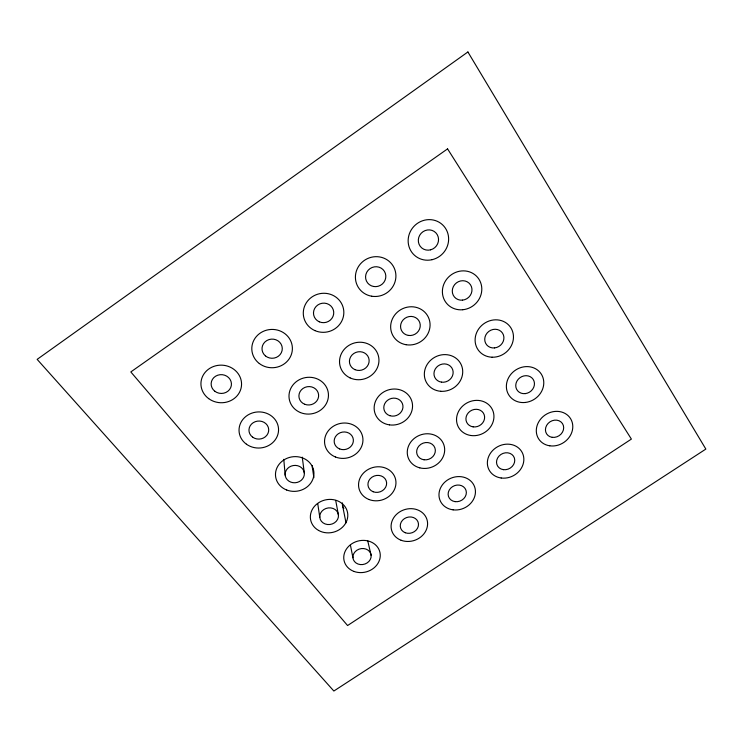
<?xml version="1.0" encoding="UTF-8"?>
<svg xmlns="http://www.w3.org/2000/svg" width="743" height="743" viewBox="0 0 743 743"><rect width="100%" height="100%" fill="white"/><g stroke="black" fill="none" stroke-linecap="round" stroke-linejoin="round"><path stroke-width="1.11" d="M367.748 540.885L371.147 555.43A9.204 7.978 -14.4 0 1 358.07 564.048A9.204 7.978 -14.4 0 1 356.909 550.229A9.204 7.978 -14.4 0 1 371.147 555.43M342.43 504.859L346.006 522.868M350.482 545.381L352.934 557.77M335.706 500.429L338.446 515.085A9.408 8.312 -12 0 1 325.137 523.954A9.408 8.312 -12 0 1 323.753 509.596A9.408 8.312 -12 0 1 338.446 515.085M312.366 467.477L313.88 477.684M317.763 503.782L319.787 517.397M302.262 457.149L304.314 472.975A9.631 8.665 -8.5 0 1 290.764 482.105A9.631 8.665 -8.5 0 1 289.148 467.18A9.631 8.665 -8.5 0 1 304.314 472.975M283.789 459.332L285.182 475.251M343.879 508.398A8.303 7.374 -13.9 0 1 342.532 502.918M312.859 469.409A8.479 7.644 -11.2 0 1 312.441 465.471M467.895 51.973L37.15 359.371L333.858 691.027L705.85 449.078L467.895 51.973M447.565 148.879L130.814 371.937L347.585 625.541L631.392 439.085L447.565 148.879M354.012 571.441A18.399 15.956 -14.4 0 0 380.221 554.259A18.399 15.956 -14.4 0 0 351.792 543.783A18.399 15.956 -14.4 0 0 354.012 571.441M318.552 530.428A18.816 16.634 -12 0 0 347.761 516.506A18.816 16.634 -12 0 0 320.92 501.451A18.816 16.634 -12 0 0 318.552 530.428M286.687 490.009A19.272 17.33 -8.5 0 0 313.852 471.833A19.272 17.33 -8.5 0 0 283.575 460.149A19.272 17.33 -8.5 0 0 286.687 490.009M246.397 444.175A19.764 18.055 -3.7 0 0 278.319 432.556A19.764 18.055 -3.7 0 0 251.673 413.201A19.764 18.055 -3.7 0 0 246.397 444.175M208.69 398.629A20.321 18.798 3.1 0 0 241.354 386.769A20.321 18.798 3.1 0 0 213.678 366.438A20.321 18.798 3.1 0 0 208.69 398.629M401.071 540.245A18.473 16.16 -18.5 0 0 427.569 522.877A18.473 16.16 -18.5 0 0 399.4 512.066A18.473 16.16 -18.5 0 0 401.071 540.245M453.109 509.847A18.575 16.346 -23.2 0 0 474.656 486.944A18.575 16.346 -23.2 0 0 443.859 483.08A18.575 16.346 -23.2 0 0 453.109 509.847M501.191 478A18.714 16.485 -28.1 0 0 523.146 454.781A18.714 16.485 -28.1 0 0 492.479 450.695A18.714 16.485 -28.1 0 0 501.191 478M549.801 445.809A18.9 16.606 -33 0 0 572.175 422.256A18.9 16.606 -33 0 0 541.647 417.947A18.9 16.606 -33 0 0 549.801 445.809M368.909 499.482A18.872 16.857 -16.7 0 0 395.935 481.696A18.872 16.857 -16.7 0 0 366.912 470.208A18.872 16.857 -16.7 0 0 368.909 499.482M335.437 456.982A19.309 17.6 -13.8 0 0 362.9 438.602A19.309 17.6 -13.8 0 0 332.892 426.547A19.309 17.6 -13.8 0 0 335.437 456.982M300.404 412.56A19.773 18.371 -9.4 0 0 328.387 393.623A19.773 18.371 -9.4 0 0 297.386 380.871A19.773 18.371 -9.4 0 0 300.404 412.56M259.288 363.494A20.293 19.16 -1.9 0 0 292.129 351.56A20.293 19.16 -1.9 0 0 264.88 330.7A20.293 19.16 -1.9 0 0 259.288 363.494M314.921 330.607A20.312 19.494 -12.1 0 0 343.768 310.853A20.312 19.494 -12.1 0 0 312.004 296.94A20.312 19.494 -12.1 0 0 314.921 330.607M389.462 424.875A19.392 17.823 -20.7 0 0 411.576 400.421A19.392 17.823 -20.7 0 0 379.004 395.824A19.392 17.823 -20.7 0 0 389.462 424.875M419.767 467.849A18.974 17.061 -22.2 0 0 444.36 446.636A18.974 17.061 -22.2 0 0 413.786 438.807A18.974 17.061 -22.2 0 0 419.767 467.849M470.913 435.509A19.114 17.219 -28.3 0 0 493.166 411.52A19.114 17.219 -28.3 0 0 461.644 407.062A19.114 17.219 -28.3 0 0 470.913 435.509M525.273 402.465A19.318 17.34 -34.3 0 0 541.183 373.924A19.318 17.34 -34.3 0 0 508.779 377.36A19.318 17.34 -34.3 0 0 525.273 402.465M440.701 391.282A19.532 17.999 -28.6 0 0 461.384 365.082A19.532 17.999 -28.6 0 0 428.497 362.565A19.532 17.999 -28.6 0 0 440.701 391.282M350.064 377.89A19.829 18.64 -18 0 0 378.949 359.566A19.829 18.64 -18 0 0 348.718 345.495A19.829 18.64 -18 0 0 350.064 377.89M406.077 344.715A19.977 18.835 -29.1 0 0 429.175 319.258A19.977 18.835 -29.1 0 0 395.852 313.657A19.977 18.835 -29.1 0 0 406.077 344.715M371.686 296.216A20.432 19.736 -30.1 0 0 394.849 269.635A20.432 19.736 -30.1 0 0 360.448 263.886A20.432 19.736 -30.1 0 0 371.686 296.216M492.089 357.216A19.755 18.12 -36.4 0 0 511.899 329.706A19.755 18.12 -36.4 0 0 478.882 328.638A19.755 18.12 -36.4 0 0 492.089 357.216M432.008 259.706A20.72 19.82 -46.6 0 0 443.84 226.123A20.72 19.82 -46.6 0 0 409.328 233.924A20.72 19.82 -46.6 0 0 432.008 259.706M462.75 309.738A20.21 18.946 -39.8 0 0 478.826 279.024A20.21 18.946 -39.8 0 0 444.713 282.284A20.21 18.946 -39.8 0 0 462.75 309.738M405.269 532.74A9.232 8.08 -18.5 0 0 418.485 524.019A9.232 8.08 -18.5 0 0 404.378 518.66A9.232 8.08 -18.5 0 0 405.269 532.74M373.162 491.745A9.436 8.433 -16.7 0 0 386.62 482.774A9.436 8.433 -16.7 0 0 372.067 477.117A9.436 8.433 -16.7 0 0 373.162 491.745M252.657 437.181A9.882 9.027 -3.7 0 0 268.604 431.33A9.882 9.027 -3.7 0 0 255.248 421.69A9.882 9.027 -3.7 0 0 252.657 437.181M214.838 391.255A10.161 9.399 3.1 0 0 231.305 385.663A10.161 9.399 3.1 0 0 217.718 375.215A10.161 9.399 3.1 0 0 214.838 391.255M265.409 355.878A10.142 9.585 -1.9 0 0 282.08 350.575A10.142 9.585 -1.9 0 0 268.929 339.607A10.142 9.585 -1.9 0 0 265.409 355.878M304.751 404.276A9.882 9.185 -9.4 0 0 318.58 394.598A9.882 9.185 -9.4 0 0 302.968 388.468A9.882 9.185 -9.4 0 0 304.751 404.276M339.653 448.948A9.65 8.795 -13.8 0 0 353.352 439.717A9.65 8.795 -13.8 0 0 338.325 433.736A9.65 8.795 -13.8 0 0 339.653 448.948M389.861 415.69A9.696 8.916 -20.7 0 0 402.873 405.306A9.696 8.916 -20.7 0 0 387.409 400.403A9.696 8.916 -20.7 0 0 389.861 415.69M424.039 459.778A9.483 8.526 -22.2 0 0 434.906 447.918A9.483 8.526 -22.2 0 0 419.061 445.856A9.483 8.526 -22.2 0 0 424.039 459.778M455.087 501.636A9.287 8.173 -23.2 0 0 465.991 490.287A9.287 8.173 -23.2 0 0 450.639 488.188A9.287 8.173 -23.2 0 0 455.087 501.636M552.225 437.33A9.455 8.303 -33 0 0 563.37 425.525A9.455 8.303 -33 0 0 548.093 423.417A9.455 8.303 -33 0 0 552.225 437.33M525.236 393.614A9.659 8.665 -34.3 0 0 533.14 379.32A9.659 8.665 -34.3 0 0 516.942 381.094A9.659 8.665 -34.3 0 0 525.236 393.614M473.142 426.863A9.557 8.61 -28.3 0 0 484.222 414.835A9.557 8.61 -28.3 0 0 468.452 412.662A9.557 8.61 -28.3 0 0 473.142 426.863M441.481 382.153A9.77 9 -28.6 0 0 452.71 369.717A9.77 9 -28.6 0 0 436.485 367.348A9.77 9 -28.6 0 0 441.481 382.153M354.996 369.67A9.919 9.315 -18 0 0 369.122 360.049A9.919 9.315 -18 0 0 353.733 353.529A9.919 9.315 -18 0 0 354.996 369.67M319.323 321.821A10.151 9.752 -12.1 0 0 333.709 311.893A10.151 9.752 -12.1 0 0 317.8 304.992A10.151 9.752 -12.1 0 0 319.323 321.821M408.381 335.418A9.984 9.418 -29.1 0 0 419.767 322.546A9.984 9.418 -29.1 0 0 403.059 319.964A9.984 9.418 -29.1 0 0 408.381 335.418M494.559 347.919A9.873 9.065 -36.3 0 0 502.509 333.096A9.873 9.065 -36.3 0 0 485.894 334.833A9.873 9.065 -36.3 0 0 494.559 347.919M462.49 300.144A10.105 9.473 -39.8 0 0 470.477 284.764A10.105 9.473 -39.8 0 0 453.425 286.454A10.105 9.473 -39.8 0 0 462.49 300.144M430.587 249.834A10.356 9.91 -46.6 0 0 435.918 232.875A10.356 9.91 -46.6 0 0 418.783 237.37A10.356 9.91 -46.6 0 0 430.587 249.834M373.515 286.473A10.216 9.863 -30.1 0 0 385.357 273.396A10.216 9.863 -30.1 0 0 368.222 270.192A10.216 9.863 -30.1 0 0 373.515 286.473M503.457 469.669A9.362 8.247 -28.1 0 0 514.388 458.022A9.362 8.247 -28.1 0 0 499.045 456.035A9.362 8.247 -28.1 0 0 503.457 469.669"/></g></svg>
